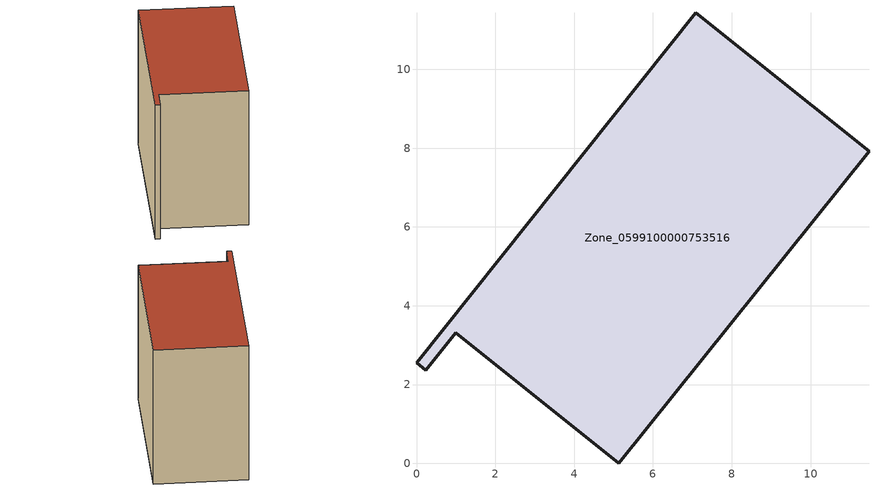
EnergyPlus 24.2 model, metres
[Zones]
Zone_0599100000753516
 floor ground (C_G): 7.09,11.44 11.48,7.92 5.14,0 0.99,3.32 0.23,2.37 0,2.56 z0.43
 wall outside (C_F): 11.48,7.92 7.09,11.44 0,2.56 0.23,2.37 0.99,3.32 5.14,0 11.48,7.92 z0.43:9.42
 roof outside (C_R): 7.09,11.44 0,2.56 0.23,2.37 0.99,3.32 5.14,0 11.48,7.92 z9.42
[BUILDING]
Pand.0599100000753516: North Axis=0; Terrain=City; Loads Convergence Tolerance Value=0.04; Temperature Convergence Tolerance Value=0.4; Solar Distribution=FullExterior; Maximum Number of Warmup Days=25; Minimum Number of Warmup Days=1
[Site:Location]
Rotterdam.The.Hague.AP_ZH_NLD Design_Conditions: Latitude=51.96; Longitude=4.45; Time Zone=1; Elevation=-4.5
[SITE:GROUNDTEMPERATURE:BUILDINGSURFACE]
18, 18, 18, 18, 18, 18, 18, 18, 18, 18, 18, 18
[MATERIAL] Thermal Absorptance=0.9; Solar Absorptance=0.7; Visible Absorptance=0.7
Name | Roughness | Thickness | Conductivity | Density | Specific Heat
G.TI.2006-2014 | MediumSmooth | 0.15 | 0.06 | 540 | 1210
F.TI.2006-2014 | Rough | 0.3 | 0.12 | 1920 | 840
R.TI.2006-2014 | MediumRough | 0.2 | 0.08 | 1500 | 1000
[CONSTRUCTION]
C_G: G.TI.2006-2014
C_F: F.TI.2006-2014
C_R: R.TI.2006-2014
[ZONE]
Zone_0599100000753516: Type=1; Multiplier=1; Ceiling Height=Autocalculate; Volume=Autocalculate; Floor Area=autocalculate; Part of Total Floor Area=Yes
[ZONEINFILTRATION:DESIGNFLOWRATE]
Infil_Zone_0599100000753516: Zone or ZoneList or Space or SpaceList=Zone_0599100000753516; Schedule=AlwaysOn; Design Flow Rate Calculation Method=Flow/Area; Flow Rate per Floor Area=0.0015; Constant Term Coefficient=1; Temperature Term Coefficient=0; Velocity Term Coefficient=0; Velocity Squared Term Coefficient=0
[HVACTEMPLATE:ZONE:IDEALLOADSAIRSYSTEM]
Zone_0599100000753516: Maximum Heating Supply Air Temperature=50; Minimum Cooling Supply Air Temperature=13; Maximum Heating Supply Air Humidity Ratio=0.0156; Minimum Cooling Supply Air Humidity Ratio=0.0077; Heating Limit=NoLimit; Cooling Limit=NoLimit; Dehumidification Control Type=ConstantSensibleHeatRatio; Cooling Sensible Heat Ratio=0.7; Dehumidification Setpoint=60; Humidification Control Type=None; Humidification Setpoint=30; Outdoor Air Method=None; Outdoor Air Flow Rate per Person=0.00944; Outdoor Air Flow Rate per Zone Floor Area=0; Outdoor Air Flow Rate per Zone=0; Demand Controlled Ventilation Type=None; Outdoor Air Economizer Type=NoEconomizer; Heat Recovery Type=None; Sensible Heat Recovery Effectiveness=0.7; Latent Heat Recovery Effectiveness=0.65
[ZONECONTROL:THERMOSTAT]
ThermostatControl_Zone_0599100000753516: Zone or ZoneList=Zone_0599100000753516; Control Type Schedule=DualSetpointControlType; Control 1=Thermostat_Zone_0599100000753516; Temperature Difference Between Cutout And Setpoint=0
[THERMOSTATSETPOINT:DUALSETPOINT]
Thermostat_Zone_0599100000753516: Heating Setpoint Temperature Schedule=HeatingSetpoint_Zone_0599100000753516; Cooling Setpoint Temperature Schedule=CoolingSetpoint_Zone_0599100000753516
[SCHEDULE:COMPACT]
HeatingSetpoint_Zone_0599100000753516: Through: 12/31, For: AllDays, Until: 24:00, 21
CoolingSetpoint_Zone_0599100000753516: Through: 12/31, For: AllDays, Until: 24:00, 24
DualSetpointControlType: Through: 12/31, For: AllDays, Until: 24:00, 4
AlwaysOn: Through: 12/31, For: AllDays, Until: 24:00, 1
